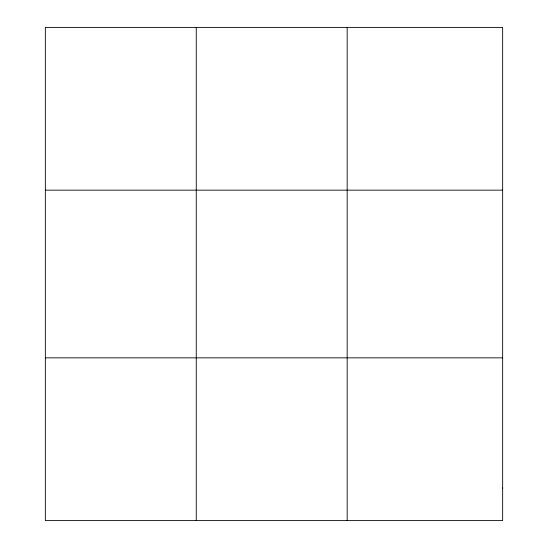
<?xml version="1.0" encoding="UTF-8"?>
<svg xmlns="http://www.w3.org/2000/svg" width="548" height="548" viewBox="0 0 548 548"><rect width="100%" height="100%" fill="white"/><g stroke="black" fill="none" stroke-linecap="round" stroke-linejoin="round"><path stroke-width="0.82" d="M196.259 27.4L196.259 520.6M347.172 27.4L347.172 520.6M45.347 190.156L502.653 190.156M45.347 357.844L502.653 357.844M502.653 488.049L502.653 520.6L45.347 520.6L45.347 27.4L502.653 27.4L502.653 488.049"/></g></svg>
